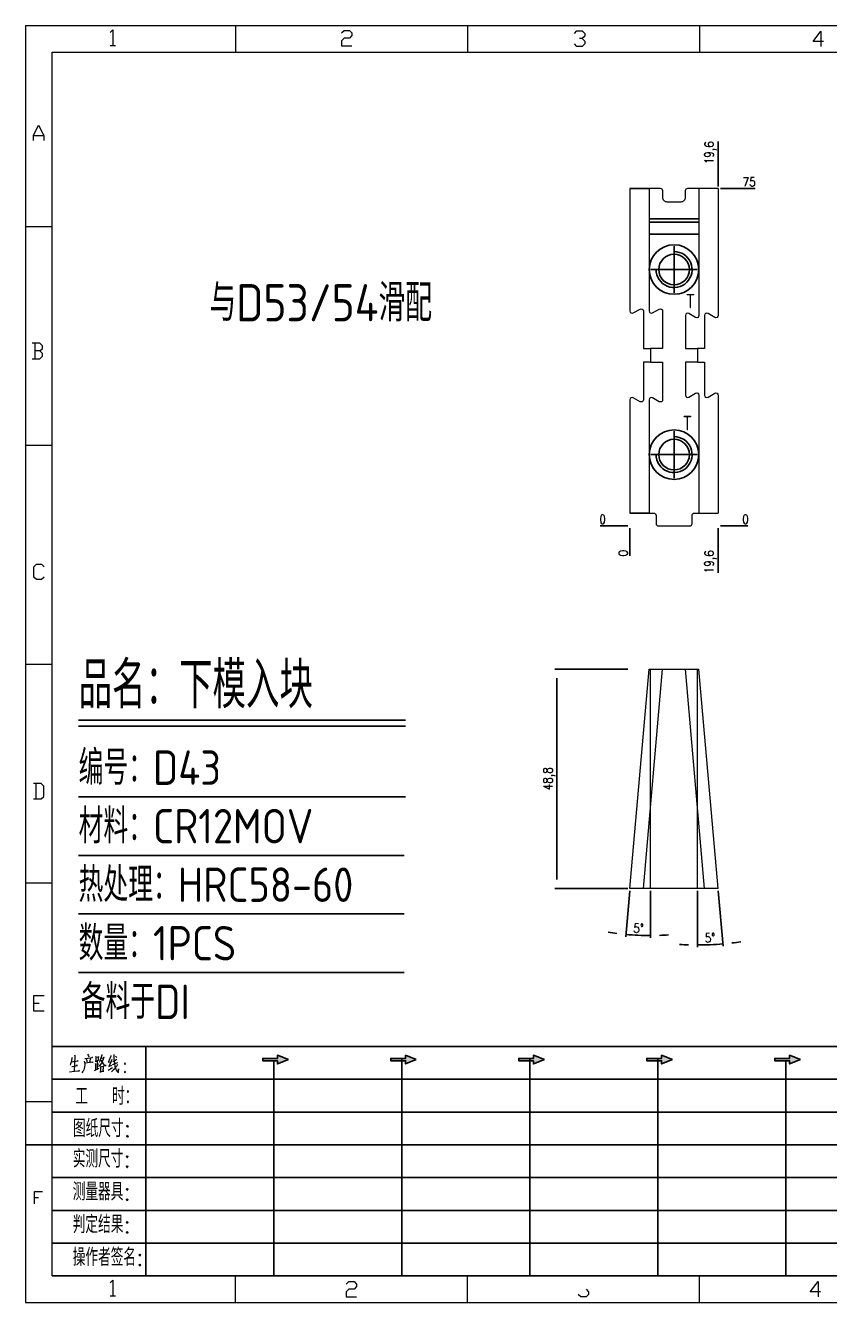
# Model space of a CAD drawing. Header units: millimetres. Extents: x 88508 to 142116, y -5268 to 20283.
# Drawn here: x 99469 to 99647.6, y -1151.5 to -867.6 of the extents above; entities that cross this region are included whole.
import ezdxf
from ezdxf.enums import TextEntityAlignment as Align

# ---------------------------------------------------------------- set-up
doc = ezdxf.new("R2010")
doc.units = ezdxf.units.MM
doc.linetypes.add('CENTER', pattern=[0])
doc.linetypes.add('HIDDEN', pattern=[0])
for name, color, linetype in [('DIE_P', 2, 'Continuous'), ('DIM', 4, 'Continuous'), ('TEXT', 4, 'Continuous')]:
    doc.layers.add(name, color=color, linetype=linetype)
doc.styles.add('chinesef_fs', font='simplex.shx', dxfattribs={"bigfont": 'gbcbig.shx'})
doc.styles.add('gbenor', font='gbenor.shx', dxfattribs={"bigfont": 'gbcbig.shx'})
doc.styles.add('GBENOR_', font='gbenor.shx', dxfattribs={"bigfont": 'gbcbig'})
doc.styles.get("Standard").update_dxf_attribs({"font": 'txt.shx', "width": 0.85, "bigfont": 'ctxt.shx'})
doc.styles.add('TXT', font='txt.shx', dxfattribs={"width": 0.8, "bigfont": 'ctxt.shx'})
doc.dimstyles.new('T-2-WX', dxfattribs={"dimtxt": 2, "dimasz": 2, "dimexe": 0.5, "dimexo": 0.5, "dimgap": 0.5, "dimtad": 1, "dimtxsty": 'Standard', "dimblk": 'OPEN30', "dimcen": 0, "dimazin": 3, "dimtfac": 1, "dimtmove": 0, "dimatfit": 3, "dimldrblk": 'OPEN30', "dimlwd": -1, "dimlwe": -1})

# ---------------------------------------------------------------- blocks, each defined once
blk = doc.blocks.new('*D8094')
at = {"layer": 'Defpoints', "color": 0}
for p in [(99603.29, -1010.65), (99587.06, -1059.45), (99603.29, -1059.45)]:
    blk.add_point(p, dxfattribs=at)
at = {"layer": 'DIM', "color": 0}
for p, q in [((99602.79, -1010.65), (99586.56, -1010.65)), ((99587.06, -1012.65), (99587.06, -1057.45)), ((99602.79, -1059.45), (99586.56, -1059.45))]:
    blk.add_line(p, q, dxfattribs=at)
at = {"layer": 'DIM', "color": 0, "insert": (99585.37, -1035.05), "char_height": 2, "attachment_point": 5, "rotation": 90}
blk.add_mtext('48,8', dxfattribs=at)
blk = doc.blocks.new('_Open30')
blk = doc.blocks.new('*D8095')
at = {"layer": 'Defpoints', "color": 0}
for p in [(99607.56, -1010.65), (99607.85, -1010.65), (99603.29, -1059.45), (99607.85, -1059.45), (99604.21, -1069.77)]:
    blk.add_point(p, dxfattribs=at)
at = {"layer": 'DIM', "color": 0}
for p, q in [((99603.25, -1059.94), (99602.36, -1070.14)), ((99607.85, -1059.95), (99607.85, -1070.38))]:
    blk.add_line(p, q, dxfattribs=at)
for start, end in [(261.337, 263.1685), (265, 270), (271.8315, 273.663)]:
    blk.add_arc((99607.85, -1007.31), 62.57, start, end, dxfattribs=at)
at = {"layer": 'DIM', "color": 0, "insert": (99605.19, -1068.27), "char_height": 2, "attachment_point": 5, "rotation": 357.5}
blk.add_mtext('5%%d', dxfattribs=at)
blk = doc.blocks.new('*D8096')
at = {"layer": 'Defpoints', "color": 0}
for p in [(99618.33, -1010.65), (99618.62, -1010.65), (99618.33, -1059.45), (99622.89, -1059.45), (99620.21, -1071.96)]:
    blk.add_point(p, dxfattribs=at)
at = {"layer": 'DIM', "color": 0}
for p, q in [((99618.33, -1059.95), (99618.33, -1072.49)), ((99622.93, -1059.94), (99624.01, -1072.24))]:
    blk.add_line(p, q, dxfattribs=at)
for start, end in [(266.4566, 268.2283), (270, 275), (276.7717, 278.5434)]:
    blk.add_arc((99618.33, -1007.31), 64.68, start, end, dxfattribs=at)
at = {"layer": 'DIM', "color": 0, "insert": (99621.08, -1070.38), "char_height": 2, "attachment_point": 5, "rotation": 2.5}
blk.add_mtext('5%%d', dxfattribs=at)
blk = doc.blocks.new('U40')
for points in [[(351.8, 337.7), (351.8, 333.2), (367, 339.3), (351.8, 345.3), (351.8, 340.8), (331.2, 340.8), (331.2, 337.7)], [(545.7, 339.3), (530.6, 345.3), (530.6, 340.8), (509.9, 340.8), (509.9, 337.7), (530.6, 337.7), (530.6, 333.2)], [(724.5, 339.3), (709.3, 345.3), (709.3, 340.8), (688.7, 340.8), (688.7, 337.7), (709.3, 337.7), (709.3, 333.2)], [(903.3, 339.3), (888.1, 345.3), (888.1, 340.8), (867.5, 340.8), (867.5, 337.7), (888.1, 337.7), (888.1, 333.2)], [(1082.1, 339.3), (1066.9, 345.3), (1066.9, 340.8), (1046.3, 340.8), (1046.3, 337.7), (1066.9, 337.7), (1066.9, 333.2)]]:
    blk.add_hatch(color=3).paths.add_polyline_path(points)
at = {"color": 254, "lineweight": 18}
for p, q in [((0, 1783.5), (0, 0)), ((0, 1783.5), (2530.2, 1783.5)), ((941.1, 1783.5), (941.1, 1746.5)), ((37, 37), (37, 1746.5)), ((37, 1746.5), (2493.2, 1746.5)), ((0, 1502.7), (37, 1502.7)), ((0, 1197.2), (37, 1197.2)), ((0, 891.7), (37, 891.7)), ((0, 586.3), (37, 586.3)), ((0, 280.8), (37, 280.8)), ((37, 37), (2493.2, 37)), ((941.1, 0), (941.1, 37)), ((0, 0), (2530.2, 0))]:
    blk.add_line(p, q, dxfattribs=at)
at = {"color": 254, "linetype": 'Continuous', "lineweight": 18}
for p, q in [((293.1, 1783.5), (293.1, 1746.5)), ((617.1, 1783.5), (617.1, 1746.5)), ((293.1, 0), (293.1, 37)), ((617.1, 0), (617.1, 37))]:
    blk.add_line(p, q, dxfattribs=at)
for p, q in [((38, 357.6), (1598.2, 357.6)), ((38, 311.8), (1598.2, 311.8)), ((37.1, 266), (1598.2, 266)), ((0.1, 220.2), (1598.2, 220.2)), ((37.1, 174.4), (1598.2, 174.4)), ((37.1, 128.6), (1598.2, 128.6)), ((37.1, 82.8), (1598.2, 82.8))]:
    blk.add_line(p, q)
at = {"color": 254}
for p, q in [((167.8, 37), (167.8, 357.6)), ((525.5, 37), (525.5, 340.8)), ((704.3, 37), (704.3, 340.8)), ((883.1, 37), (883.1, 340.8)), ((346.7, 37), (346.7, 337.9)), ((1061.9, 37), (1061.9, 337.7)), ((1598.2, 37), (38, 37))]:
    blk.add_line(p, q, dxfattribs=at)
at = {"color": 92, "lineweight": 18}
for points in [[(118.3, 1773.7), (121.9, 1777.3), (121.9, 1755.8)], [(441.4, 1773.1), (445, 1776.7), (452.2, 1776.7), (455.8, 1773.1), (455.8, 1769.5), (452.2, 1765.9), (445, 1765.9), (441.4, 1762.3), (441.4, 1755.1), (455.8, 1755.1)], [(766.4, 1772.4), (770, 1776), (777.2, 1776), (780.8, 1772.4), (780.8, 1768.8), (777.2, 1765.2), (773.6, 1765.2)], [(1114.4, 1761.4), (1100, 1761.4), (1110.8, 1775.8), (1110.8, 1754.2)], [(118.3, 1755.8), (125.5, 1755.8)], [(777.2, 1765.2), (780.8, 1761.6), (780.8, 1758), (777.2, 1754.4), (770, 1754.4), (766.4, 1758)], [(11.1, 1622.8), (11.1, 1630), (18.3, 1644.4), (25.5, 1630), (25.5, 1622.8)], [(11.1, 1630), (25.5, 1630)], [(20, 1329), (23.6, 1332.6), (23.6, 1336.2), (20, 1339.8), (9.2, 1339.8)], [(12.8, 1339.8), (12.8, 1318.2)], [(9.2, 1318.2), (20, 1318.2), (23.6, 1321.8), (23.6, 1325.4), (20, 1329), (12.8, 1329)], [(26.1, 1013.2), (22.5, 1009.6), (15.3, 1009.6), (11.7, 1013.2), (11.7, 1027.6), (15.3, 1031.2), (22.5, 1031.2), (26.1, 1027.6)], [(11, 703.2), (21.8, 703.2), (25.4, 706.8), (25.4, 721.2), (21.8, 724.8), (11, 724.8)], [(14.6, 724.8), (14.6, 703.2)], [(26.1, 407), (11.7, 407), (11.7, 428.6), (26.1, 428.6)], [(11.7, 417.8), (18.9, 417.8)], [(12.3, 137.7), (12.3, 155), (23.8, 155)], [(12.3, 146.4), (18.1, 146.4)], [(118.3, 27.4), (121.9, 31), (121.9, 9.4)], [(447.9, 25.7), (451.5, 29.3), (458.7, 29.3), (462.3, 25.7), (462.3, 22.1), (458.7, 18.5), (451.5, 18.5), (447.9, 14.9), (447.9, 7.7), (462.3, 7.7)], [(782.7, 18.5), (786.3, 14.9), (786.3, 11.3), (782.7, 7.7), (775.5, 7.7), (771.9, 11.3)], [(1110.3, 14.9), (1095.9, 14.9), (1106.7, 29.3), (1106.7, 7.7)], [(118.3, 9.4), (125.5, 9.4)]]:
    blk.add_lwpolyline(points, dxfattribs=at)
at = {"color": 92, "lineweight": 0}
for points in [[(65, 342.2), (64.8, 341), (64.1, 337.9), (63.6, 335.7), (62.8, 333.5), (62.1, 331.4)], [(68.4, 345.9), (68.7, 344.4), (68.1, 322.9)], [(82.6, 340.8), (93.7, 342.2), (93.3, 342.4), (92.4, 342)], [(86.1, 336.1), (86, 337.5), (85.3, 339.8)], [(86.7, 346.7), (87.9, 344.6), (88.3, 343)], [(90.3, 341), (90.4, 339.6), (89.1, 335.3)], [(97.8, 344), (98.1, 342.6), (98.1, 340.8), (98.1, 337.9), (98.1, 336.3), (98.2, 337.7), (102.1, 338.3), (101.8, 338.3), (102.1, 343.6), (102.1, 343.2), (102.1, 342.8), (98.2, 342.2)], [(105.5, 341.2), (105.9, 341), (109.6, 341.8), (109.3, 342.6), (108.5, 339.6), (107.6, 337.3), (106.9, 335.9), (105.9, 334.3), (104.3, 332), (103.1, 330.4), (101.9, 329.4)], [(106.6, 346.5), (106.5, 345.2), (105.1, 341.2), (104.2, 338.9), (103.1, 336.3), (102.6, 335.5)], [(104.9, 339.1), (105.3, 338.7), (107, 335.7), (108.6, 333.3), (109.9, 331.2), (110.3, 330.8), (112.6, 330.8), (110.2, 331.2), (109, 332.6)], [(119.3, 344.8), (119.1, 343.8), (116.8, 338.5), (115.4, 335.5), (119.3, 336.3)], [(120.3, 339.4), (118.1, 333.5), (116.4, 330), (116.1, 329.8), (120.5, 331.4)], [(121.7, 336.7), (127.7, 339.6)], [(123.4, 346.5), (123.5, 345.4), (123.5, 340.8), (123.8, 337.3), (124, 335.3), (124.2, 333.1), (124.5, 331), (124.8, 329), (125.2, 327.4), (125.9, 325.7), (126.9, 323.9), (127.9, 322.7), (128.9, 321.7), (129.6, 321.3), (129.9, 326.1), (129.4, 321.5)], [(127.7, 341.6), (127.2, 342.4), (125.7, 344.2)], [(61.4, 322.3), (68.2, 322.9), (75.3, 323.7), (74.9, 323.9), (73.8, 323.5)], [(63.8, 335.9), (73.4, 337.5), (73.1, 337.7), (72.5, 337.3)], [(64.5, 329.6), (64.8, 329.6), (65.1, 329.6), (72.5, 331), (71.9, 331), (70.9, 330.8)], [(82.6, 335.1), (82.6, 331.8), (82.3, 329), (81.9, 326.8), (81.2, 324.9), (80.3, 323.1), (79.6, 321.9), (78.8, 320.9)], [(93.3, 335.5), (94.1, 335.7), (94.3, 335.5), (82.6, 334.3), (82.6, 335.1), (82.2, 336.9)], [(96.5, 323.9), (102.8, 327.2)], [(97.2, 334.3), (97.5, 333.5), (97.7, 324.7)], [(100.2, 337.9), (100.1, 325.9)], [(100.2, 332.6), (102.4, 333.1)], [(104.2, 330), (104.5, 329), (104.5, 321.1), (104.3, 322.1), (104.5, 322.7), (109.2, 323.1), (108.6, 323.1), (109, 329.2), (109, 330), (109.3, 329.4), (108.6, 329.4), (104.6, 328.8)], [(115.3, 324.3), (121.5, 328.2)], [(128.2, 332.4), (128.1, 331.6), (126.9, 329.6), (125.8, 328), (124.5, 326.3), (123, 324.7), (121.4, 323.3), (120.1, 322.3)], [(121.4, 332.2), (128.8, 335.1)]]:
    blk.add_lwpolyline(points, dxfattribs=at)
for points in [[(367, 339.3), (351.8, 345.3), (351.8, 340.8), (331.2, 340.8), (331.2, 337.7), (351.8, 337.7), (351.8, 333.2), (367, 339.3)], [(545.7, 339.3), (530.6, 345.3), (530.6, 340.8), (509.9, 340.8), (509.9, 337.7), (530.6, 337.7), (530.6, 333.2), (545.7, 339.3)], [(724.5, 339.3), (709.3, 345.3), (709.3, 340.8), (688.7, 340.8), (688.7, 337.7), (709.3, 337.7), (709.3, 333.2), (724.5, 339.3)], [(903.3, 339.3), (888.1, 345.3), (888.1, 340.8), (867.5, 340.8), (867.5, 337.7), (888.1, 337.7), (888.1, 333.2), (903.3, 339.3)], [(1082.1, 339.3), (1066.9, 345.3), (1066.9, 340.8), (1046.3, 340.8), (1046.3, 337.7), (1066.9, 337.7), (1066.9, 333.2), (1082.1, 339.3)]]:
    blk.add_lwpolyline(points)
for points in [[(138.7, 332.4), (139.4, 333.5), (138.7, 334.5), (138, 333.5)], [(138.7, 320.9), (139.4, 321.9), (138.7, 322.9), (138, 321.9)]]:
    blk.add_lwpolyline(points, close=True, dxfattribs=at)
at = {"color": 3, "style": 'chinesef_fs'}
for s, p in [('工  时：', (69.5, 275.7)), ('图纸尺寸:', (66.2, 230.9)), ('实测尺寸:', (65.9, 188.4)), ('测量器具:', (65.9, 142.6)), ('判定结果:', (65.9, 96.8)), ('操作者签名:', (65.9, 51))]:
    blk.add_text(s, height=24.57, dxfattribs=at).set_placement(p)
at = {"lineweight": 18, "style": 'GBENOR_'}
blk.add_attdef('文档路径', (2126, 386.9), '', height=17.8, dxfattribs=at)
at = {"lineweight": 20, "style": 'TXT'}
for tag, height, p in [('18-**-**', 16.3, (1866.6, 256.2)), ('客户名称', 16.1, (1741.1, 134, 0)), ('料厚:', 16.1, (1741.3, 93.2, 0))]:
    blk.add_attdef(tag, text='', height=height, dxfattribs=at).set_placement(p, align=Align.MIDDLE)
for tag, p, height in [('88888', (1850.9, 207.5), 14.9), ('材质:', (1691.2, 168, 0), 16.1), ('核准', (1869.4, 127.5, 0), 16.1), ('设计', (1868.8, 88.3, 0), 16.1), ('绘图', (1868.2, 49.1, 0), 16.1)]:
    blk.add_attdef(tag, p, '', height=height, dxfattribs=at)
for tag, p, height, width in [('3', (2234.7, 206.9), 15.8, 0.7), ('4', (2234.7, 167.4), 15.8, 0.7), ('核准日期', (2041.1, 124.2, 0), 16.1, 0.68), ('设计日期', (2041.1, 84.5, 0), 16.1, 0.68), ('1', (2251.9, 85.9), 14.6, 0.7), ('绘图日期', (2040.9, 46.4, 0), 16.1, 0.68), ('2', (2235, 49.2), 14.6, 0.7)]:
    blk.add_attdef(tag, p, '', height=height, dxfattribs=dict(at, width=width))
blk = doc.blocks.new('*D8751')
at = {"layer": 'Defpoints', "color": 0}
for p in [(99603.29, -978.84), (99622.89, -978.84), (99627.89, -978.84)]:
    blk.add_point(p, dxfattribs=at)
at = {"layer": 'DIM', "color": 0}
blk.add_line((99623.39, -978.84), (99629.52, -978.84), dxfattribs=at)
at = {"layer": 'DIM', "color": 0, "insert": (99628.96, -977.34), "char_height": 2, "attachment_point": 5}
blk.add_mtext('0', dxfattribs=at)
blk = doc.blocks.new('*D8752')
at = {"layer": 'Defpoints', "color": 0}
for p in [(99622.89, -903.84), (99627.89, -903.84), (99603.29, -978.84)]:
    blk.add_point(p, dxfattribs=at)
at = {"layer": 'DIM', "color": 0}
for p, q in [((99623.39, -903.84), (99626.89, -903.84)), ((99626.89, -903.84), (99623.89, -903.84)), ((99623.89, -903.84), (99631.14, -903.84))]:
    blk.add_line(p, q, dxfattribs=at)
at = {"layer": 'DIM', "color": 0, "insert": (99629.77, -902.34), "char_height": 2, "attachment_point": 5}
blk.add_mtext('75', dxfattribs=at)
blk = doc.blocks.new('*D8753')
at = {"layer": 'Defpoints', "color": 0}
for p in [(99598.29, -978.84), (99603.29, -978.84), (99603.29, -978.84)]:
    blk.add_point(p, dxfattribs=at)
at = {"layer": 'DIM', "color": 0}
blk.add_line((99602.79, -978.84), (99596.66, -978.84), dxfattribs=at)
at = {"layer": 'DIM', "color": 0, "insert": (99597.22, -977.34), "char_height": 2, "attachment_point": 5}
blk.add_mtext('0', dxfattribs=at)
blk = doc.blocks.new('*D8754')
at = {"layer": 'Defpoints', "color": 0}
for p in [(99603.29, -978.84), (99622.89, -978.84), (99622.89, -983.84)]:
    blk.add_point(p, dxfattribs=at)
at = {"layer": 'DIM', "color": 0}
for p, q in [((99622.89, -979.34), (99622.89, -982.84)), ((99622.89, -982.84), (99622.89, -979.84)), ((99622.89, -979.84), (99622.89, -989.28))]:
    blk.add_line(p, q, dxfattribs=at)
at = {"layer": 'DIM', "color": 0, "insert": (99621.2, -986.81), "char_height": 2, "attachment_point": 5, "rotation": 90}
blk.add_mtext('19,6', dxfattribs=at)
blk = doc.blocks.new('*D8755')
at = {"layer": 'Defpoints', "color": 0}
for p in [(99603.29, -978.84), (99603.29, -978.84), (99603.29, -983.84)]:
    blk.add_point(p, dxfattribs=at)
at = {"layer": 'DIM', "color": 0}
blk.add_line((99603.29, -979.34), (99603.29, -985.47), dxfattribs=at)
at = {"layer": 'DIM', "color": 0, "insert": (99601.79, -984.91), "char_height": 2, "attachment_point": 5, "rotation": 90}
blk.add_mtext('0', dxfattribs=at)
blk = doc.blocks.new('*D8756')
at = {"layer": 'Defpoints', "color": 0}
for p in [(99622.89, -898.84), (99622.89, -903.84), (99603.29, -978.84)]:
    blk.add_point(p, dxfattribs=at)
at = {"layer": 'DIM', "color": 0}
for p, q in [((99622.89, -902.84), (99622.89, -893.4)), ((99622.89, -903.34), (99622.89, -899.84)), ((99622.89, -899.84), (99622.89, -902.84))]:
    blk.add_line(p, q, dxfattribs=at)
at = {"layer": 'DIM', "color": 0, "insert": (99621.2, -895.87), "char_height": 2, "attachment_point": 5, "rotation": 90}
blk.add_mtext('19,6', dxfattribs=at)

msp = doc.modelspace()

# ---------------------------------------------------------------- linework, layer by layer
at = {"layer": 'DIE_P', "color": 1, "linetype": 'HIDDEN', "lineweight": 15}
for p, q in [((99603.291, -1059.446), (99607.561, -1010.646)), ((99606.291, -1059.446), (99610.561, -1010.646)), ((99607.853, -1059.446), (99607.853, -1010.646)), ((99619.891, -1059.446), (99615.622, -1010.646)), ((99618.33, -1059.446), (99618.33, -1010.646)), ((99622.891, -1059.446), (99618.622, -1010.646))]:
    msp.add_line(p, q, dxfattribs=at)
at = {"layer": 'DIE_P', "color": 1, "lineweight": 15}
for points in [[(99603.291, -903.84), (99603.291, -931.043, 0.5773503), (99604.041, -931.476), (99605.541, -930.61, -0.5773503), (99606.291, -931.043), (99606.291, -939.409), (99607.853, -939.409), (99607.853, -942.409), (99606.291, -942.409), (99606.291, -950.776, -0.5773503), (99605.541, -951.209), (99604.041, -950.343, 0.5773503), (99603.291, -950.776), (99603.291, -975.979)], [(99603.291, -903.84), (99607.561, -903.84), (99607.561, -931.043, 0.5773503), (99608.311, -931.476), (99609.811, -930.61, -0.5773503), (99610.561, -931.043), (99610.561, -939.409), (99607.853, -939.409), (99607.853, -942.409), (99610.561, -942.409), (99610.561, -950.776, -0.5773503), (99609.811, -951.209), (99608.311, -950.343, 0.5773503), (99607.561, -950.776), (99607.561, -975.979), (99603.291, -975.979)], [(99622.891, -903.84), (99618.622, -903.84), (99618.622, -932.043, -0.5773503), (99617.872, -932.476), (99616.372, -931.61, 0.5773503), (99615.622, -932.043), (99615.622, -939.409), (99618.33, -939.409), (99618.33, -942.409), (99615.622, -942.409), (99615.622, -949.776, 0.5773503), (99616.372, -950.209), (99617.872, -949.343, -0.5773503), (99618.622, -949.776), (99618.622, -975.979), (99622.891, -975.979)], [(99622.891, -903.84), (99622.891, -932.043, -0.5773503), (99622.141, -932.476), (99620.641, -931.61, 0.5773503), (99619.891, -932.043), (99619.891, -939.409), (99618.33, -939.409), (99618.33, -942.409), (99619.891, -942.409), (99619.891, -949.776, 0.5773503), (99620.641, -950.209), (99622.141, -949.343, -0.5773503), (99622.891, -949.776), (99622.891, -975.979)]]:
    msp.add_lwpolyline(points, format="xyb", dxfattribs=at)
at = {"layer": 'DIE_P', "linetype": 'Continuous', "lineweight": 15}
for points in [[(99622.891, -903.84), (99616.091, -903.84, 0.4142136), (99615.591, -904.34), (99615.591, -905.84, -0.4142136), (99614.591, -906.84), (99611.591, -906.84, -0.4142136), (99610.591, -905.84), (99610.591, -904.34, 0.4142136), (99610.091, -903.84), (99603.291, -903.84)], [(99603.291, -975.979), (99608.591, -975.979, -0.4142136), (99609.091, -976.479), (99609.091, -978.339, 0.4142136), (99609.591, -978.839), (99616.591, -978.839, 0.4142136), (99617.091, -978.339), (99617.091, -976.479, -0.4142136), (99617.591, -975.979), (99622.891, -975.979)]]:
    msp.add_lwpolyline(points, format="xyb", dxfattribs=at)
at = {"layer": 'DIE_P', "linetype": 'Continuous'}
for points in [[(99618.622, -910.579), (99607.561, -910.579)], [(99618.622, -911.286), (99607.561, -911.286)], [(99618.622, -913.993), (99607.561, -913.993)]]:
    msp.add_lwpolyline(points, dxfattribs=at)
at = {"layer": 'DIE_P', "color": 4, "linetype": 'CENTER', "ltscale": 0.007}
for points in [[(99613.091, -916.64), (99613.091, -927.04)], [(99613.091, -916.64), (99613.091, -927.04)], [(99607.891, -921.84), (99618.291, -921.84)], [(99613.091, -957.779), (99613.091, -968.179)], [(99607.891, -962.979), (99618.291, -962.979)]]:
    msp.add_lwpolyline(points, dxfattribs=at)
at = {"layer": 'DIE_P'}
for points in [[(99613.091, -917.84, -2.4142136), (99609.091, -921.84)], [(99613.091, -917.84, -2.4142136), (99609.091, -921.84)], [(99613.091, -958.979, -2.4142136), (99609.091, -962.979)], [(99613.091, -958.979, -2.4142136), (99609.091, -962.979)]]:
    msp.add_lwpolyline(points, format="xyb", dxfattribs=at)
at = {"layer": 'DIE_P', "color": 2, "linetype": 'Continuous', "lineweight": 15}
for points in [[(99607.561, -1010.646), (99618.622, -1010.646)], [(99622.891, -1059.446), (99603.291, -1059.446)]]:
    msp.add_lwpolyline(points, dxfattribs=at)
at = {"layer": 'DIE_P'}
for centre, radius in [((99613.091, -921.84), 5.5), ((99613.091, -921.84), 5.5), ((99613.091, -921.84), 3.4), ((99613.091, -962.979), 5.5), ((99613.091, -962.979), 3.4), ((99613.091, -962.979), 3.4)]:
    msp.add_circle(centre, radius, dxfattribs=at)
at = {"layer": 'DIM', "color": 4, "linetype": 'Continuous', "lineweight": 25}
for p, q in [((99480.747, -1022.037), (99553.43, -1022.037)), ((99480.747, -1023.377), (99553.43, -1023.377)), ((99480.747, -1039.069), (99553.43, -1039.069)), ((99480.747, -1052.081), (99553.115, -1052.081)), ((99480.747, -1065.094), (99553.115, -1065.094)), ((99480.747, -1078.107), (99553.115, -1078.107))]:
    msp.add_line(p, q, dxfattribs=at)

# ---------------------------------------------------------------- block references
at = {"ltscale": 3, "xscale": 0.1591608014909899, "yscale": 0.1591608014909899, "zscale": 0.1591608014909899}
msp.add_blockref('U40', (99468.956, -1151.456), dxfattribs=at)

# ---------------------------------------------------------------- texts
at = {"layer": 'DIM', "color": 4, "linetype": 'Continuous', "lineweight": 25, "style": 'gbenor'}
msp.add_text('与D53/54滑配', height=8.2669, dxfattribs=at).set_placement((99509.813, -933.354))
at = {"layer": 'DIM', "color": 3, "linetype": 'Continuous', "lineweight": 25, "style": 'gbenor'}
for s, height, p in [('品名：下模入块', 10.3336, (99480.747, -1019.358)), ('编号：D43', 7.6545, (99480.747, -1036.39)), ('材料：CR12MOV', 7.6545, (99480.747, -1049.402)), ('热处理：HRC58-60', 7.65452, (99480.747, -1062.415)), ('数量：1PCS', 7.6545, (99480.747, -1075.428)), ('备料于DI', 7.6545, (99481.213, -1088.44))]:
    msp.add_text(s, height=height, dxfattribs=at).set_placement(p)
at = {"layer": 'TEXT', "color": 4, "style": 'gbenor'}
for p in [(99616.729, -928.854), (99616.045, -955.961)]:
    msp.add_text('T', height=3.2, dxfattribs=at).set_placement(p, align=Align.MIDDLE_CENTER)

# ---------------------------------------------------------------- dimensions: what is measured, and where the dimension line sits
at = {"layer": 'DIM', "color": 4}
for feature_location, offset, dtype, origin, picture, middle in [((99622.891, -903.84), (0, 5), 1, (99603.291, -978.839), '*D8756', (99621.201, -895.871)), ((99622.891, -903.84), (5, 0), 0, (99603.291, -978.839), '*D8752', (99629.767, -902.34)), ((99603.291172877, -978.838777153), (-5, 0), 0, (99603.291172877, -978.838777153), '*D8753', (99597.22450621, -977.338777153)), ((99622.891172897, -978.838777153), (5, 0), 0, (99603.291172877, -978.838777153), '*D8751', (99628.957839564, -977.338777153)), ((99603.291172877, -978.838777153), (0, -5), 1, (99603.291172877, -978.838777153), '*D8755', (99601.791172877, -984.90544382)), ((99622.891, -978.839), (0, -5), 1, (99603.291, -978.839), '*D8754', (99621.201, -986.808))]:
    dim = msp.add_ordinate_dim(feature_location=feature_location, offset=offset, dtype=dtype, origin=origin, dimstyle='T-2-WX', dxfattribs=at)
    dim.commit()
    dim.dimension.update_dxf_attribs({"geometry": picture, "text_midpoint": middle})
at = {"layer": 'DIM'}
dim = msp.add_linear_dim(base=(99587.058, -1059.446), p1=(99603.291, -1010.646), p2=(99603.291, -1059.446), angle=90, dimstyle='T-2-WX', dxfattribs=at)
dim.commit()
dim.dimension.update_dxf_attribs({"geometry": '*D8094', "text_midpoint": (99585.367, -1035.046)})
for base, line1, line2, picture, middle in [((99604.215, -1069.771), ((99607.853, -1059.446), (99607.853, -1010.646)), ((99603.291, -1059.446), (99607.561, -1010.646)), '*D8095', (99605.191, -1068.271)), ((99620.211, -1071.963), ((99622.891, -1059.446), (99618.622, -1010.646)), ((99618.33, -1059.446), (99618.33, -1010.646)), '*D8096', (99621.084, -1070.382))]:
    dim = msp.add_angular_dim_2l(base=base, line1=line1, line2=line2, dimstyle='T-2-WX', dxfattribs=at)
    dim.commit()
    dim.dimension.update_dxf_attribs({"geometry": picture, "text_midpoint": middle})

doc.saveas('drawing.dxf')
